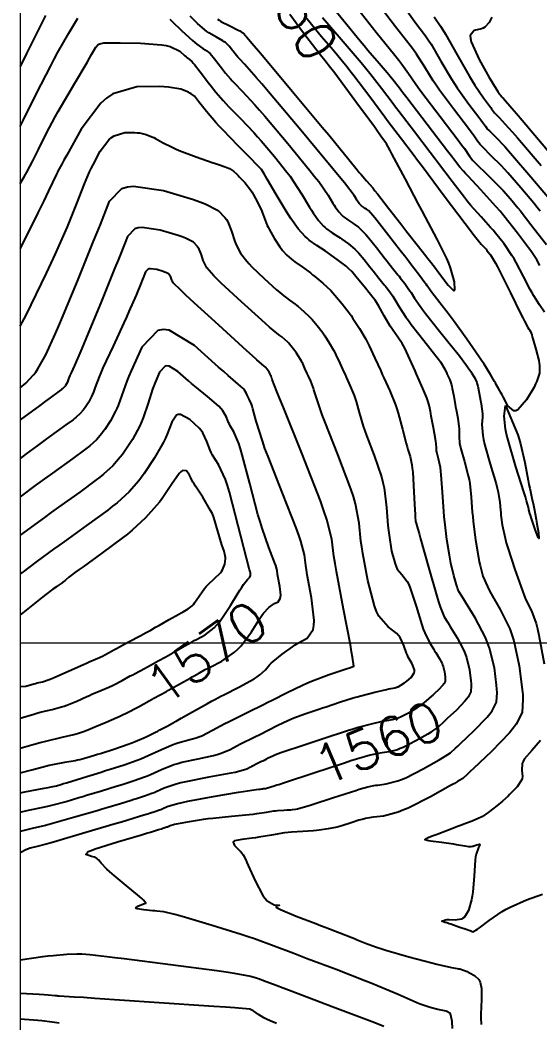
# Model space of a CAD drawing. Header units: metres. Extents: x 837117 to 838477, y 1189012 to 1191015.
# Drawn here: x 837476.5 to 837527.3, y 1190376.8 to 1190474.6 of the extents above; entities that cross this region are included whole.
import ezdxf

# ---------------------------------------------------------------- set-up
doc = ezdxf.new("R2010")
doc.units = ezdxf.units.M
doc.header["$LTSCALE"] = 0.3
doc.layers.add('COORD', color=7, linetype='Continuous', lineweight=20)
doc.layers.add('COTAS 10', color=1, linetype='Continuous')
doc.layers.add('COTAS INT', color=252, linetype='Continuous')
doc.styles.get("Standard").update_dxf_attribs({"font": 'simplex.shx'})

msp = doc.modelspace()

# ---------------------------------------------------------------- linework, layer by layer
at = {"layer": 'COORD'}
msp.add_line((837476.514, 1190413.872), (838476.514, 1190413.872), dxfattribs=at)
msp.add_lwpolyline([(837476.514, 1189013.872), (838476.514, 1189013.872), (838476.514, 1191013.872), (837476.514, 1191013.872)], close=True, dxfattribs=at)
at = {"layer": 'COTAS 10'}
for points, elevation in [([(837495.774, 1190474.721), (837495.938, 1190474.622), (837496.124, 1190474.516), (837496.978, 1190474.072), (837497.791, 1190473.664), (837497.95, 1190473.581), (837498.081, 1190473.51), (837498.315, 1190473.362), (837498.362, 1190473.3), (837498.375, 1190473.283), (837498.388, 1190473.267), (837498.431, 1190473.212), (837498.485, 1190473.15), (837498.504, 1190473.129), (837498.524, 1190473.107), (837498.611, 1190473.017), (837499.357, 1190472.141), (837499.792, 1190471.624), (837500.327, 1190470.987), (837503.084, 1190467.697), (837506.002, 1190464.2), (837506.637, 1190463.434), (837507.198, 1190462.755), (837508.602, 1190461.033), (837509.426, 1190460.014), (837509.621, 1190459.779), (837509.801, 1190459.564), (837510.334, 1190458.958), (837510.931, 1190458.26), (837511.152, 1190457.988), (837511.396, 1190457.681), (837512.481, 1190456.288), (837513.666, 1190454.752), (837513.973, 1190454.356), (837514.272, 1190453.972), (837515.278, 1190452.689), (837516.112, 1190451.63), (837516.302, 1190451.387), (837516.476, 1190451.166), (837516.955, 1190450.547), (837517.383, 1190449.984), (837517.523, 1190449.797), (837517.673, 1190449.596), (837518.292, 1190448.761), (837518.801, 1190448.253), (837518.881, 1190448.259), (837518.935, 1190448.329), (837518.912, 1190449.11), (837518.536, 1190450.473), (837518.369, 1190450.911), (837518.173, 1190451.373), (837517.237, 1190453.26), (837516.079, 1190455.406), (837515.744, 1190456.033), (837515.402, 1190456.673), (837514.115, 1190459.102), (837513.023, 1190461.168), (837512.805, 1190461.58), (837512.623, 1190461.922), (837512.267, 1190462.578), (837511.738, 1190463.327), (837511.446, 1190463.727), (837511.092, 1190464.211), (837509.29, 1190466.656), (837507.48, 1190469.097), (837507.121, 1190469.579), (837506.823, 1190469.976), (837506.264, 1190470.707), (837505.847, 1190471.224), (837505.64, 1190471.485), (837505.394, 1190471.798), (837504.173, 1190473.354), (837502.832, 1190475.186)], 1550), ([(837527.279, 1190455.975), (837526.965, 1190456.365), (837526.64, 1190456.764), (837525.377, 1190458.28), (837524.121, 1190459.722), (837523.8, 1190460.074), (837523.491, 1190460.406), (837522.471, 1190461.437), (837521.695, 1190462.195), (837521.54, 1190462.355), (837521.411, 1190462.494), (837521.159, 1190462.818), (837520.765, 1190463.393), (837520.546, 1190463.69), (837520.279, 1190464.047), (837518.918, 1190465.836), (837517.455, 1190467.805), (837517.124, 1190468.276), (837516.825, 1190468.714), (837516.011, 1190470.031), (837515.206, 1190471.308), (837514.913, 1190471.722), (837514.589, 1190472.162), (837513.164, 1190473.969), (837511.792, 1190475.775)], 1560), ([(837476.514, 1190444.761), (837477.114, 1190445.838), (837479.105, 1190449.942), (837479.562, 1190450.912), (837479.977, 1190451.811), (837481.133, 1190454.459), (837481.929, 1190456.429), (837482.118, 1190456.9), (837482.292, 1190457.339), (837482.807, 1190458.658), (837483.301, 1190459.821), (837483.462, 1190460.161), (837483.633, 1190460.51), (837484.339, 1190461.837), (837485.177, 1190462.957), (837485.432, 1190463.175), (837485.696, 1190463.352), (837486.73, 1190463.662), (837487.717, 1190463.665), (837487.951, 1190463.649), (837488.169, 1190463.627), (837488.815, 1190463.486), (837489.386, 1190463.252), (837489.556, 1190463.171), (837489.732, 1190463.083), (837490.41, 1190462.704), (837491.347, 1190462.231), (837491.685, 1190462.083), (837492.058, 1190461.927), (837493.689, 1190461.304), (837495.251, 1190460.744), (837495.581, 1190460.629), (837495.865, 1190460.531), (837496.521, 1190460.319), (837496.867, 1190460.195), (837496.957, 1190460.152), (837497.044, 1190460.106), (837497.338, 1190459.907), (837497.674, 1190459.599), (837497.788, 1190459.484), (837497.912, 1190459.356), (837498.436, 1190458.787), (837498.989, 1190458.085), (837499.131, 1190457.874), (837499.269, 1190457.656), (837499.727, 1190456.805), (837500.094, 1190456.001), (837500.174, 1190455.812), (837500.245, 1190455.638), (837500.423, 1190455.128), (837500.631, 1190454.606), (837500.721, 1190454.423), (837500.825, 1190454.224), (837501.316, 1190453.366), (837501.858, 1190452.523), (837501.994, 1190452.332), (837502.124, 1190452.16), (837502.541, 1190451.695), (837503.001, 1190451.31), (837503.158, 1190451.189), (837503.328, 1190451.061), (837504.046, 1190450.546), (837504.844, 1190449.963), (837505.064, 1190449.793), (837505.283, 1190449.619), (837506.071, 1190448.958), (837506.837, 1190448.234), (837507.043, 1190448.02), (837507.246, 1190447.8), (837507.957, 1190446.959), (837508.637, 1190446.054), (837508.821, 1190445.794), (837509.003, 1190445.53), (837509.644, 1190444.542), (837510.258, 1190443.483), (837510.423, 1190443.174), (837510.585, 1190442.858), (837511.154, 1190441.658), (837511.713, 1190440.408), (837511.869, 1190440.06), (837512.026, 1190439.711), (837512.597, 1190438.443), (837513.139, 1190437.098), (837513.276, 1190436.7), (837513.409, 1190436.29), (837513.844, 1190434.719), (837514.201, 1190433.309), (837514.285, 1190433.001), (837514.362, 1190432.73), (837514.587, 1190432.048), (837514.754, 1190431.248), (837514.796, 1190430.903), (837514.835, 1190430.503), (837514.96, 1190428.61), (837515.051, 1190426.798), (837515.069, 1190426.449), (837515.084, 1190426.167), (837515.112, 1190425.698), (837515.12, 1190425.667), (837515.122, 1190425.661), (837515.125, 1190425.655), (837515.136, 1190425.642), (837515.332, 1190424.966), (837515.451, 1190424.542), (837515.599, 1190424.015), (837516.365, 1190421.261), (837517.179, 1190418.43), (837517.356, 1190417.856), (837517.513, 1190417.373), (837517.903, 1190416.385), (837518.253, 1190415.83), (837518.383, 1190415.62), (837518.529, 1190415.385), (837519.176, 1190414.334), (837519.812, 1190413.118), (837519.95, 1190412.78), (837520.071, 1190412.442), (837520.372, 1190411.215), (837520.51, 1190410.139), (837520.528, 1190409.896), (837520.538, 1190409.677), (837520.504, 1190409.083), (837520.234, 1190408.542), (837520.096, 1190408.356), (837519.929, 1190408.155), (837519.098, 1190407.297), (837518.212, 1190406.463), (837518.012, 1190406.276), (837517.831, 1190406.108), (837517.341, 1190405.663), (837516.781, 1190405.256), (837516.557, 1190405.113), (837516.302, 1190404.957), (837515.131, 1190404.283), (837513.902, 1190403.657), (837513.61, 1190403.531), (837513.339, 1190403.426), (837512.539, 1190403.218), (837511.851, 1190403.121), (837511.652, 1190403.087), (837511.449, 1190403.049), (837510.684, 1190402.886), (837509.359, 1190402.506), (837508.802, 1190402.333), (837508.163, 1190402.129), (837505.171, 1190401.147), (837502.319, 1190400.198), (837501.769, 1190400.016), (837501.576, 1190399.953), (837501.322, 1190399.868), (837500.572, 1190399.627), (837500.495, 1190399.615), (837500.472, 1190399.612), (837500.448, 1190399.61), (837500.358, 1190399.605), (837500.26, 1190399.599), (837500.231, 1190399.596), (837500.202, 1190399.592), (837500.092, 1190399.574), (837499.938, 1190399.552), (837499.882, 1190399.545), (837499.82, 1190399.538), (837499.545, 1190399.511), (837498.708, 1190399.388), (837498.292, 1190399.32), (837497.796, 1190399.238), (837495.336, 1190398.819), (837492.839, 1190398.358), (837492.318, 1190398.249), (837491.872, 1190398.148), (837490.879, 1190397.852), (837490.381, 1190397.628), (837490.247, 1190397.572), (837490.115, 1190397.52), (837489.653, 1190397.356), (837489.152, 1190397.198), (837488.996, 1190397.149), (837488.831, 1190397.097), (837488.174, 1190396.894), (837486.94, 1190396.524), (837486.411, 1190396.367), (837485.802, 1190396.186), (837482.929, 1190395.339), (837480.111, 1190394.518), (837479.537, 1190394.355), (837479.052, 1190394.219), (837478.044, 1190393.959), (837477.628, 1190393.858), (837477.516, 1190393.822), (837477.405, 1190393.783), (837477.017, 1190393.615), (837476.668, 1190393.444), (837476.581, 1190393.403), (837476.514, 1190393.372)], 1560), ([(837476.514, 1190403.565), (837477.892, 1190403.969), (837478.479, 1190404.131), (837479.023, 1190404.277), (837480.623, 1190404.663), (837481.756, 1190404.92), (837482.005, 1190404.983), (837482.226, 1190405.044), (837482.792, 1190405.238), (837483.351, 1190405.481), (837483.568, 1190405.572), (837483.812, 1190405.674), (837484.918, 1190406.128), (837485.95, 1190406.576), (837486.181, 1190406.676), (837486.524, 1190406.837), (837486.863, 1190407.001), (837488.066, 1190407.628), (837489.113, 1190408.203), (837489.355, 1190408.336), (837489.576, 1190408.456), (837490.203, 1190408.795), (837490.805, 1190409.123), (837491.011, 1190409.237), (837491.234, 1190409.36), (837492.181, 1190409.891), (837493.108, 1190410.413), (837493.318, 1190410.532), (837493.508, 1190410.639), (837494.025, 1190410.934), (837494.594, 1190411.244), (837494.817, 1190411.362), (837495.068, 1190411.494), (837496.209, 1190412.083), (837497.457, 1190412.934), (837497.775, 1190413.23), (837498.082, 1190413.552), (837499.092, 1190414.934), (837499.92, 1190416.242), (837500.112, 1190416.516), (837500.287, 1190416.754), (837500.783, 1190417.296), (837501.16, 1190417.566), (837501.26, 1190417.631), (837501.357, 1190417.692), (837501.692, 1190417.877), (837501.912, 1190418.199), (837501.938, 1190418.345), (837501.948, 1190418.517), (837501.854, 1190419.345), (837501.696, 1190420.189), (837501.664, 1190420.371), (837501.639, 1190420.53), (837501.591, 1190420.916), (837501.461, 1190421.406), (837501.383, 1190421.63), (837501.286, 1190421.893), (837500.788, 1190423.164), (837500.13, 1190425.045), (837499.934, 1190425.694), (837499.731, 1190426.397), (837498.947, 1190429.396), (837498.204, 1190432.215), (837498.028, 1190432.805), (837497.864, 1190433.313), (837497.377, 1190434.457), (837497.023, 1190435.045), (837496.943, 1190435.201), (837496.871, 1190435.355), (837496.673, 1190435.889), (837496.3, 1190436.511), (837496.116, 1190436.719), (837495.897, 1190436.944), (837494.819, 1190437.889), (837493.579, 1190438.903), (837493.259, 1190439.172), (837492.949, 1190439.436), (837491.915, 1190440.344), (837491.051, 1190440.868), (837490.849, 1190440.889), (837490.663, 1190440.856), (837490.124, 1190440.292), (837489.692, 1190439.269), (837489.573, 1190438.947), (837489.454, 1190438.608), (837489.026, 1190437.245), (837488.529, 1190435.809), (837488.367, 1190435.424), (837488.194, 1190435.044), (837487.48, 1190433.717), (837486.71, 1190432.537), (837486.502, 1190432.25), (837486.297, 1190431.98), (837485.574, 1190431.147), (837484.646, 1190430.314), (837484.312, 1190430.043), (837483.944, 1190429.756), (837482.335, 1190428.575), (837480.259, 1190427.09), (837479.597, 1190426.612), (837478.898, 1190426.105), (837476.514, 1190424.363)], 1570), ([(837476.514, 1190382.911), (837478.738, 1190383.233), (837479.268, 1190383.301), (837479.75, 1190383.358), (837481.088, 1190383.474), (837482.055, 1190383.497), (837482.303, 1190383.496), (837482.541, 1190383.491), (837483.329, 1190383.445), (837484.982, 1190383.254), (837485.765, 1190383.158), (837486.69, 1190383.044), (837491.207, 1190382.475), (837495.71, 1190381.88), (837496.626, 1190381.749), (837497.399, 1190381.633), (837498.995, 1190381.336), (837499.595, 1190381.148), (837499.739, 1190381.101), (837499.874, 1190381.055), (837500.282, 1190380.907), (837501.52, 1190380.436), (837502.178, 1190380.187), (837502.972, 1190379.887), (837506.98, 1190378.375), (837511.141, 1190376.79), (837512.032, 1190376.444)], 1560)]:
    msp.add_lwpolyline(points, dxfattribs=dict(at, elevation=elevation))
at = {"layer": 'COTAS INT'}
for points, elevation in [([(837527.252, 1190450.687), (837526.933, 1190451.229), (837526.545, 1190451.841), (837526.36, 1190452.104), (837526.142, 1190452.407), (837525.076, 1190453.838), (837523.743, 1190455.52), (837523.356, 1190455.981), (837522.962, 1190456.441), (837521.477, 1190458.085), (837520.231, 1190459.413), (837519.989, 1190459.673), (837519.79, 1190459.887), (837519.442, 1190460.271), (837518.916, 1190460.959), (837518.606, 1190461.364), (837518.224, 1190461.863), (837516.251, 1190464.44), (837514.26, 1190467.042), (837513.867, 1190467.556), (837513.542, 1190467.98), (837512.943, 1190468.768), (837512.64, 1190469.142), (837512.502, 1190469.306), (837512.341, 1190469.496), (837511.564, 1190470.399), (837510.469, 1190471.686), (837510.107, 1190472.117), (837509.72, 1190472.581), (837508.111, 1190474.529), (837506.673, 1190476.303)], 1556), ([(837479.009, 1190475.08), (837477.148, 1190471.39), (837476.514, 1190470.121)], 1552), ([(837504.403, 1190474.935), (837505.364, 1190473.737), (837505.648, 1190473.391), (837505.94, 1190473.04), (837507.062, 1190471.723), (837508.274, 1190470.264), (837508.324, 1190470.203), (837508.704, 1190469.724), (837509.099, 1190469.22), (837510.635, 1190467.188), (837512.101, 1190465.214), (837512.45, 1190464.747), (837512.774, 1190464.314), (837513.742, 1190463.035), (837514.872, 1190461.544), (837515.299, 1190460.977), (837515.775, 1190460.342), (837517.907, 1190457.494), (837519.955, 1190454.773), (837520.378, 1190454.22), (837520.74, 1190453.752), (837521.524, 1190452.786), (837521.891, 1190452.38), (837521.988, 1190452.267), (837522.083, 1190452.153), (837522.412, 1190451.738), (837522.905, 1190450.914), (837523.104, 1190450.543), (837523.329, 1190450.109), (837524.368, 1190448.025), (837525.367, 1190445.991), (837525.567, 1190445.589), (837525.734, 1190445.257), (837526.063, 1190444.639), (837526.17, 1190444.482), (837526.224, 1190444.398), (837526.315, 1190444.255), (837526.451, 1190443.906), (837526.507, 1190443.735), (837526.571, 1190443.531), (837526.866, 1190442.529), (837527.128, 1190441.431), (837527.171, 1190441.167), (837527.201, 1190440.921), (837527.199, 1190440.179), (837526.952, 1190439.395), (837526.827, 1190439.124), (837526.677, 1190438.828), (837525.929, 1190437.563), (837525.098, 1190436.614), (837524.895, 1190436.517), (837524.704, 1190436.493), (837524.114, 1190437.006), (837523.664, 1190437.86), (837523.562, 1190438.05), (837523.47, 1190438.221), (837523.219, 1190438.673), (837522.982, 1190439.081), (837522.899, 1190439.225), (837522.809, 1190439.381), (837522.421, 1190440.057), (837521.8, 1190441.048), (837521.563, 1190441.404), (837521.298, 1190441.795), (837520.108, 1190443.501), (837518.871, 1190445.221), (837518.576, 1190445.621), (837518.303, 1190445.988), (837517.489, 1190447.038), (837516.919, 1190447.752), (837516.8, 1190447.907), (837516.698, 1190448.043), (837516.467, 1190448.381), (837516.243, 1190448.719), (837516.146, 1190448.855), (837516.033, 1190449.011), (837515.496, 1190449.727), (837514.949, 1190450.442), (837514.83, 1190450.597), (837514.724, 1190450.733), (837514.458, 1190451.07), (837514.051, 1190451.588), (837513.856, 1190451.838), (837513.626, 1190452.136), (837512.499, 1190453.598), (837511.366, 1190455.048), (837511.133, 1190455.337), (837510.934, 1190455.579), (837510.506, 1190456.046), (837510.31, 1190456.189), (837510.257, 1190456.226), (837510.204, 1190456.261), (837510.021, 1190456.378), (837509.849, 1190456.501), (837509.804, 1190456.54), (837509.759, 1190456.582), (837509.607, 1190456.751), (837509.442, 1190456.982), (837509.39, 1190457.062), (837509.335, 1190457.149), (837509.111, 1190457.522), (837508.169, 1190458.752), (837507.66, 1190459.379), (837507.044, 1190460.131), (837503.925, 1190463.882), (837500.756, 1190467.65), (837500.108, 1190468.412), (837499.56, 1190469.053), (837498.412, 1190470.352), (837497.968, 1190470.811), (837497.865, 1190470.921), (837497.77, 1190471.025), (837497.499, 1190471.342), (837497.276, 1190471.624), (837497.213, 1190471.706), (837497.148, 1190471.789), (837496.907, 1190472.106), (837496.568, 1190472.439), (837496.441, 1190472.533), (837496.3, 1190472.628), (837495.672, 1190472.977), (837494.952, 1190473.395), (837494.752, 1190473.534), (837494.553, 1190473.683), (837493.833, 1190474.3), (837493.113, 1190475.029)], 1552), ([(837509.47, 1190475.75), (837511.28, 1190473.467), (837513.103, 1190471.215), (837513.474, 1190470.743), (837513.787, 1190470.337), (837514.434, 1190469.418), (837515.069, 1190468.477), (837515.374, 1190468.057), (837515.736, 1190467.568), (837517.511, 1190465.227), (837519.255, 1190462.935), (837519.597, 1190462.478), (837519.877, 1190462.097), (837520.383, 1190461.36), (837520.705, 1190460.945), (837520.871, 1190460.767), (837521.07, 1190460.562), (837522.063, 1190459.59), (837523.155, 1190458.525), (837523.416, 1190458.259), (837523.658, 1190458.007), (837524.384, 1190457.204), (837525.11, 1190456.317), (837525.352, 1190456.012), (837525.613, 1190455.681), (837526.703, 1190454.272), (837527.876, 1190452.739)], 1558), ([(837514.114, 1190475.801), (837515.049, 1190474.471), (837516.075, 1190473.11), (837516.352, 1190472.701), (837516.625, 1190472.28), (837517.588, 1190470.644), (837518.581, 1190468.952), (837518.874, 1190468.494), (837519.174, 1190468.041), (837520.325, 1190466.444), (837521.303, 1190465.159), (837521.495, 1190464.902), (837521.652, 1190464.689), (837521.936, 1190464.276), (837522.117, 1190464.043), (837522.21, 1190463.943), (837522.321, 1190463.828), (837522.879, 1190463.283), (837523.827, 1190462.288), (837524.185, 1190461.889), (837524.584, 1190461.437), (837526.37, 1190459.356), (837528.17, 1190457.211)], 1562), ([(837516.933, 1190474.973), (837517.56, 1190474.057), (837517.79, 1190473.681), (837518.044, 1190473.251), (837519.165, 1190471.258), (837520.337, 1190469.19), (837520.623, 1190468.713), (837520.894, 1190468.278), (837521.732, 1190467.053), (837522.327, 1190466.271), (837522.444, 1190466.115), (837522.54, 1190465.985), (837522.712, 1190465.733), (837522.823, 1190465.592), (837522.879, 1190465.531), (837522.947, 1190465.461), (837523.286, 1190465.129), (837524.163, 1190464.17), (837524.569, 1190463.704), (837525.047, 1190463.152), (837527.364, 1190460.432)], 1564), ([(837522.561, 1190474.912), (837522.305, 1190474.391), (837521.86, 1190473.952), (837521.708, 1190473.861), (837521.543, 1190473.783), (837520.846, 1190473.61), (837520.447, 1190473.125), (837520.47, 1190472.851), (837520.551, 1190472.515), (837521.329, 1190470.797), (837522.31, 1190469.03), (837522.52, 1190468.663), (837522.703, 1190468.35), (837523.139, 1190467.662), (837523.352, 1190467.383), (837523.393, 1190467.327), (837523.427, 1190467.281), (837523.489, 1190467.191), (837523.528, 1190467.14), (837523.548, 1190467.119), (837523.573, 1190467.094), (837523.694, 1190466.975), (837524.498, 1190466.052), (837524.954, 1190465.519), (837525.51, 1190464.866), (837528.357, 1190461.508)], 1566), ([(837476.514, 1190464.264), (837476.804, 1190464.847), (837478.125, 1190467.489), (837479.501, 1190470.172), (837479.849, 1190470.828), (837480.183, 1190471.447), (837481.272, 1190473.369), (837482.142, 1190474.818)], 1554), ([(837491.119, 1190474.716), (837491.32, 1190474.52), (837492.298, 1190473.583), (837493.332, 1190472.644), (837493.567, 1190472.446), (837493.78, 1190472.275), (837494.366, 1190471.882), (837494.809, 1190471.591), (837494.932, 1190471.485), (837495.055, 1190471.367), (837495.499, 1190470.85), (837495.934, 1190470.279), (837496.05, 1190470.128), (837496.165, 1190469.98), (837496.566, 1190469.472), (837497.056, 1190468.901), (837497.227, 1190468.714), (837497.413, 1190468.514), (837498.212, 1190467.686), (837499.438, 1190466.354), (837499.893, 1190465.836), (837500.398, 1190465.253), (837502.638, 1190462.609), (837504.803, 1190459.969), (837505.261, 1190459.389), (837505.657, 1190458.874), (837506.573, 1190457.557), (837507.048, 1190456.765), (837507.165, 1190456.58), (837507.276, 1190456.41), (837507.626, 1190455.921), (837507.949, 1190455.562), (837508.044, 1190455.474), (837508.14, 1190455.39), (837508.506, 1190455.129), (837508.895, 1190454.881), (837509.006, 1190454.806), (837509.118, 1190454.728), (837509.536, 1190454.424), (837510.066, 1190453.923), (837510.25, 1190453.72), (837510.449, 1190453.491), (837511.299, 1190452.431), (837512.14, 1190451.345), (837512.333, 1190451.098), (837512.509, 1190450.874), (837512.999, 1190450.26), (837513.39, 1190449.774), (837513.503, 1190449.631), (837513.618, 1190449.485), (837514.05, 1190448.924), (837514.465, 1190448.352), (837514.57, 1190448.199), (837514.67, 1190448.047), (837514.993, 1190447.515), (837515.548, 1190446.705), (837515.793, 1190446.378), (837516.079, 1190446.007), (837517.445, 1190444.294), (837518.831, 1190442.573), (837519.13, 1190442.196), (837519.392, 1190441.863), (837520.031, 1190441.018), (837520.401, 1190440.482), (837520.492, 1190440.343), (837520.579, 1190440.208), (837520.855, 1190439.754), (837521.077, 1190439.259), (837521.13, 1190439.098), (837521.18, 1190438.926), (837521.329, 1190438.219), (837521.446, 1190437.515), (837521.475, 1190437.346), (837521.503, 1190437.188), (837521.589, 1190436.708), (837521.635, 1190436.223), (837521.637, 1190436.062), (837521.635, 1190435.889), (837521.587, 1190435.165), (837521.662, 1190434.087), (837521.738, 1190433.69), (837521.837, 1190433.25), (837522.391, 1190431.305), (837522.968, 1190429.379), (837523.081, 1190428.951), (837523.174, 1190428.569), (837523.341, 1190427.568), (837523.398, 1190426.803), (837523.422, 1190426.569), (837523.448, 1190426.326), (837523.572, 1190425.367), (837523.847, 1190424.077), (837523.97, 1190423.625), (837524.112, 1190423.131), (837524.793, 1190421.003), (837525.535, 1190418.929), (837525.717, 1190418.469), (837525.887, 1190418.058), (837526.415, 1190416.988), (837526.885, 1190415.738), (837527.019, 1190415.214), (837527.156, 1190414.613), (837527.663, 1190411.8)], 1554), ([(837527.696, 1190446.124), (837527.2, 1190446.855), (837526.645, 1190447.738), (837526.48, 1190448.028), (837526.309, 1190448.339), (837525.651, 1190449.627), (837524.937, 1190450.975), (837524.732, 1190451.323), (837524.524, 1190451.66), (837523.744, 1190452.788), (837522.913, 1190453.836), (837522.672, 1190454.124), (837522.426, 1190454.41), (837521.501, 1190455.435), (837520.485, 1190456.583), (837520.184, 1190456.946), (837519.873, 1190457.33), (837518.674, 1190458.882), (837517.346, 1190460.651), (837516.952, 1190461.17), (837516.548, 1190461.703), (837514.996, 1190463.738), (837513.517, 1190465.678), (837513.158, 1190466.151), (837512.822, 1190466.597), (837511.789, 1190467.978), (837510.646, 1190469.438), (837510.24, 1190469.935), (837509.794, 1190470.471), (837509.401, 1190470.933), (837507.86, 1190472.739), (837506.033, 1190474.856)], 1554), ([(837476.514, 1190458.701), (837476.607, 1190458.855), (837476.905, 1190459.358), (837477.163, 1190459.801), (837477.765, 1190460.898), (837478.179, 1190461.739), (837478.318, 1190462.02), (837479.102, 1190463.588), (837479.951, 1190465.194), (837480.238, 1190465.71), (837480.547, 1190466.257), (837481.849, 1190468.491), (837483.047, 1190470.51), (837483.291, 1190470.922), (837483.496, 1190471.269), (837483.917, 1190471.992), (837484.138, 1190472.242), (837484.217, 1190472.291), (837484.303, 1190472.332), (837484.678, 1190472.407), (837485.488, 1190472.414), (837485.849, 1190472.411), (837486.269, 1190472.407), (837488.28, 1190472.375), (837490.323, 1190472.23), (837490.764, 1190472.154), (837491.151, 1190472.063), (837492.096, 1190471.604), (837492.604, 1190471.138), (837492.715, 1190471.042), (837492.813, 1190470.961), (837493.06, 1190470.786), (837493.318, 1190470.554), (837493.423, 1190470.436), (837493.542, 1190470.295), (837494.092, 1190469.593), (837494.719, 1190468.769), (837494.888, 1190468.55), (837495.054, 1190468.337), (837495.633, 1190467.602), (837496.341, 1190466.777), (837496.588, 1190466.506), (837496.857, 1190466.217), (837498.013, 1190465.021), (837499.315, 1190463.656), (837499.677, 1190463.26), (837500.039, 1190462.857), (837501.351, 1190461.337), (837502.563, 1190459.807), (837502.862, 1190459.398), (837503.145, 1190458.995), (837504.036, 1190457.593), (837504.761, 1190456.381), (837504.941, 1190456.099), (837505.11, 1190455.839), (837505.645, 1190455.091), (837506.139, 1190454.542), (837506.283, 1190454.407), (837506.431, 1190454.279), (837506.99, 1190453.879), (837507.585, 1190453.501), (837507.755, 1190453.386), (837507.927, 1190453.267), (837508.566, 1190452.802), (837509.198, 1190452.267), (837509.366, 1190452.103), (837509.531, 1190451.934), (837510.1, 1190451.265), (837510.654, 1190450.554), (837510.809, 1190450.357), (837510.966, 1190450.16), (837511.54, 1190449.45), (837512.057, 1190448.815), (837512.177, 1190448.665), (837512.288, 1190448.527), (837512.604, 1190448.121), (837512.898, 1190447.694), (837512.994, 1190447.542), (837513.097, 1190447.375), (837513.52, 1190446.649), (837514.171, 1190445.646), (837514.418, 1190445.304), (837514.693, 1190444.934), (837515.925, 1190443.368), (837517.104, 1190441.877), (837517.345, 1190441.555), (837517.55, 1190441.272), (837517.981, 1190440.579), (837518.168, 1190440.151), (837518.219, 1190440.035), (837518.269, 1190439.919), (837518.446, 1190439.513), (837518.613, 1190439.03), (837518.656, 1190438.866), (837518.698, 1190438.69), (837518.84, 1190437.949), (837518.981, 1190437.115), (837519.022, 1190436.88), (837519.064, 1190436.644), (837519.222, 1190435.78), (837519.345, 1190434.977), (837519.364, 1190434.78), (837519.376, 1190434.595), (837519.369, 1190434.015), (837519.417, 1190433.331), (837519.464, 1190433.079), (837519.527, 1190432.8), (837519.879, 1190431.566), (837520.253, 1190430.171), (837520.331, 1190429.791), (837520.397, 1190429.413), (837520.539, 1190428.067), (837520.647, 1190426.619), (837520.691, 1190426.176), (837520.741, 1190425.715), (837520.975, 1190423.901), (837521.252, 1190422.181), (837521.329, 1190421.78), (837521.407, 1190421.412), (837521.691, 1190420.354), (837522.124, 1190419.342), (837522.296, 1190419.004), (837522.491, 1190418.64), (837523.382, 1190417.113), (837524.298, 1190415.239), (837524.508, 1190414.655), (837524.699, 1190414.044), (837525.233, 1190411.605), (837525.526, 1190409.314), (837525.566, 1190408.796), (837525.587, 1190408.329), (837525.515, 1190407.064), (837524.94, 1190405.911), (837524.644, 1190405.516), (837524.29, 1190405.086), (837522.518, 1190403.26), (837520.777, 1190401.61), (837520.441, 1190401.292), (837520.169, 1190401.034), (837519.715, 1190400.607), (837519.21, 1190400.316), (837518.905, 1190400.144), (837518.528, 1190399.933), (837516.573, 1190398.844), (837514.396, 1190397.736), (837513.879, 1190397.513), (837513.4, 1190397.327), (837511.982, 1190396.957), (837510.999, 1190396.842), (837510.794, 1190396.816), (837510.618, 1190396.793), (837510.227, 1190396.729), (837509.889, 1190396.632), (837509.747, 1190396.588), (837509.584, 1190396.536), (837508.82, 1190396.285), (837507.931, 1190396.012), (837507.689, 1190395.946), (837507.448, 1190395.884), (837506.593, 1190395.696), (837505.701, 1190395.561), (837505.438, 1190395.532), (837505.167, 1190395.508), (837504.127, 1190395.452), (837502.994, 1190395.38), (837502.664, 1190395.344), (837502.328, 1190395.302), (837501.056, 1190395.095), (837499.809, 1190394.878), (837499.488, 1190394.829), (837499.178, 1190394.785), (837498.147, 1190394.667), (837497.453, 1190394.523), (837497.356, 1190394.463), (837497.3, 1190394.394), (837497.441, 1190394.071), (837497.776, 1190393.756), (837497.843, 1190393.691), (837497.898, 1190393.636), (837498.001, 1190393.521), (837498.033, 1190393.473), (837498.043, 1190393.461), (837498.054, 1190393.45), (837498.095, 1190393.412), (837498.152, 1190393.353), (837498.173, 1190393.327), (837498.196, 1190393.298), (837498.295, 1190393.162), (837498.541, 1190392.678), (837498.656, 1190392.43), (837498.791, 1190392.133), (837499.448, 1190390.647), (837500.217, 1190389.184), (837500.423, 1190388.901), (837500.625, 1190388.671), (837501.329, 1190388.284), (837501.774, 1190388.25), (837501.813, 1190388.243), (837501.816, 1190388.237), (837501.522, 1190388.225), (837501.498, 1190388.064), (837501.67, 1190387.964), (837501.919, 1190387.84), (837503.467, 1190387.192), (837505.368, 1190386.451), (837505.841, 1190386.268), (837506.29, 1190386.095), (837507.719, 1190385.551), (837508.88, 1190385.103), (837509.16, 1190384.991), (837509.422, 1190384.884), (837510.221, 1190384.542), (837511.286, 1190384.151), (837511.716, 1190384.014), (837512.205, 1190383.864), (837514.461, 1190383.219), (837516.704, 1190382.616), (837517.185, 1190382.493), (837517.605, 1190382.389), (837518.617, 1190382.174), (837519.172, 1190382.081), (837519.304, 1190382.054), (837519.428, 1190382.027), (837519.795, 1190381.926), (837520.145, 1190381.781), (837520.256, 1190381.726), (837520.374, 1190381.666), (837520.854, 1190381.395), (837521.278, 1190381.012), (837521.361, 1190380.88), (837521.429, 1190380.737), (837521.552, 1190380.131), (837521.561, 1190379.442), (837521.558, 1190379.248), (837521.553, 1190379.052), (837521.516, 1190378.332), (837521.482, 1190377.626), (837521.479, 1190377.438), (837521.479, 1190377.255), (837521.502, 1190376.621)], 1556), ([(837518.717, 1190376.207), (837518.688, 1190376.917), (837518.57, 1190377.511), (837518.512, 1190377.63), (837518.444, 1190377.728), (837518.111, 1190377.918), (837517.626, 1190378.009), (837517.463, 1190378.046), (837517.288, 1190378.088), (837516.55, 1190378.282), (837515.568, 1190378.609), (837515.239, 1190378.736), (837514.885, 1190378.879), (837513.399, 1190379.523), (837511.468, 1190380.351), (837510.834, 1190380.61), (837510.156, 1190380.88), (837507.35, 1190381.963), (837504.547, 1190383.024), (837503.872, 1190383.281), (837503.241, 1190383.523), (837501.325, 1190384.265), (837499.406, 1190384.963), (837498.772, 1190385.178), (837498.094, 1190385.402), (837495.275, 1190386.286), (837492.657, 1190387.061), (837492.105, 1190387.215), (837491.629, 1190387.344), (837490.534, 1190387.591), (837489.867, 1190387.669), (837489.661, 1190387.692), (837489.444, 1190387.715), (837488.583, 1190387.799), (837487.932, 1190387.907), (837487.847, 1190387.945), (837487.805, 1190387.985), (837488, 1190388.159), (837488.402, 1190388.323), (837488.491, 1190388.356), (837488.57, 1190388.385), (837488.774, 1190388.449), (837488.568, 1190388.732), (837488.389, 1190388.899), (837488.157, 1190389.104), (837486.878, 1190390.166), (837485.516, 1190391.3), (837485.232, 1190391.551), (837484.987, 1190391.774), (837484.438, 1190392.353), (837484.16, 1190392.686), (837484.086, 1190392.755), (837484.014, 1190392.813), (837483.765, 1190392.94), (837483.492, 1190393.017), (837483.404, 1190393.044), (837483.312, 1190393.073), (837482.937, 1190393.2), (837483.164, 1190393.479), (837483.451, 1190393.603), (837483.835, 1190393.749), (837486.032, 1190394.447), (837488.367, 1190395.135), (837488.838, 1190395.275), (837489.233, 1190395.391), (837490.027, 1190395.628), (837490.303, 1190395.713), (837490.372, 1190395.735), (837490.438, 1190395.756), (837490.648, 1190395.822), (837490.843, 1190395.891), (837490.898, 1190395.913), (837490.954, 1190395.936), (837491.164, 1190396.031), (837491.581, 1190396.155), (837491.769, 1190396.198), (837491.987, 1190396.243), (837493.037, 1190396.437), (837494.43, 1190396.645), (837494.865, 1190396.7), (837495.322, 1190396.754), (837497.149, 1190396.937), (837498.87, 1190397.105), (837499.261, 1190397.149), (837499.613, 1190397.191), (837500.574, 1190397.335), (837501.265, 1190397.447), (837501.448, 1190397.47), (837501.627, 1190397.489), (837502.242, 1190397.529), (837502.585, 1190397.548), (837502.807, 1190397.559), (837502.955, 1190397.572), (837503.098, 1190397.588), (837503.427, 1190397.638), (837503.583, 1190397.661), (837504.385, 1190397.876), (837504.729, 1190397.981), (837505.125, 1190398.105), (837506.996, 1190398.716), (837508.873, 1190399.332), (837509.274, 1190399.46), (837509.624, 1190399.569), (837510.456, 1190399.807), (837511.034, 1190399.921), (837511.223, 1190399.952), (837511.425, 1190399.982), (837512.26, 1190400.087), (837513.37, 1190400.377), (837513.745, 1190400.522), (837514.149, 1190400.697), (837515.852, 1190401.564), (837517.415, 1190402.445), (837517.731, 1190402.629), (837517.995, 1190402.786), (837518.528, 1190403.135), (837519, 1190403.571), (837519.226, 1190403.784), (837519.494, 1190404.036), (837520.134, 1190404.641), (837520.19, 1190404.694), (837520.808, 1190405.279), (837522.11, 1190406.621), (837522.37, 1190406.936), (837522.587, 1190407.227), (837523.009, 1190408.073), (837523.063, 1190409.003), (837523.047, 1190409.346), (837523.018, 1190409.727), (837522.802, 1190411.41), (837522.332, 1190413.33), (837522.142, 1190413.86), (837521.926, 1190414.388), (837520.931, 1190416.291), (837519.98, 1190417.84), (837519.792, 1190418.146), (837519.636, 1190418.399), (837519.344, 1190418.869), (837519.221, 1190419.184), (837519.171, 1190419.339), (837519.114, 1190419.523), (837518.853, 1190420.431), (837518.561, 1190421.64), (837518.486, 1190422.013), (837518.412, 1190422.403), (837518.163, 1190423.951), (837517.955, 1190425.666), (837517.906, 1190426.162), (837517.862, 1190426.666), (837517.736, 1190428.565), (837517.619, 1190430.256), (837517.581, 1190430.631), (837517.539, 1190430.964), (837517.367, 1190431.828), (837517.218, 1190432.35), (837517.191, 1190432.469), (837517.171, 1190432.575), (837517.15, 1190432.865), (837517.118, 1190433.301), (837517.09, 1190433.499), (837517.054, 1190433.731), (837516.855, 1190434.851), (837516.643, 1190435.987), (837516.599, 1190436.229), (837516.56, 1190436.439), (837516.472, 1190436.937), (837516.342, 1190437.383), (837516.277, 1190437.561), (837516.199, 1190437.762), (837515.813, 1190438.686), (837515.335, 1190439.783), (837515.2, 1190440.093), (837515.063, 1190440.406), (837514.559, 1190441.561), (837514.066, 1190442.604), (837513.936, 1190442.847), (837513.81, 1190443.069), (837513.381, 1190443.704), (837512.927, 1190444.329), (837512.786, 1190444.545), (837512.638, 1190444.78), (837512.046, 1190445.783), (837511.523, 1190446.703), (837511.418, 1190446.885), (837511.331, 1190447.036), (837511.158, 1190447.319), (837510.957, 1190447.569), (837510.851, 1190447.699), (837510.723, 1190447.856), (837510.082, 1190448.641), (837509.424, 1190449.447), (837509.286, 1190449.616), (837509.167, 1190449.763), (837508.9, 1190450.098), (837508.613, 1190450.376), (837508.483, 1190450.487), (837508.331, 1190450.611), (837507.595, 1190451.18), (837506.735, 1190451.806), (837506.504, 1190451.966), (837506.275, 1190452.12), (837505.475, 1190452.63), (837504.722, 1190453.168), (837504.523, 1190453.34), (837504.329, 1190453.522), (837503.664, 1190454.262), (837502.945, 1190455.267), (837502.716, 1190455.617), (837502.475, 1190455.998), (837501.498, 1190457.629), (837500.633, 1190459.117), (837500.463, 1190459.407), (837500.322, 1190459.645), (837500.064, 1190460.064), (837499.681, 1190460.461), (837499.462, 1190460.684), (837499.193, 1190460.958), (837497.813, 1190462.356), (837496.301, 1190463.92), (837495.949, 1190464.298), (837495.626, 1190464.652), (837494.7, 1190465.732), (837494.073, 1190466.519), (837493.939, 1190466.689), (837493.822, 1190466.838), (837493.539, 1190467.203), (837493.229, 1190467.446), (837493.094, 1190467.519), (837492.938, 1190467.594), (837492.2, 1190467.884), (837491.008, 1190468.108), (837490.567, 1190468.142), (837490.077, 1190468.162), (837487.907, 1190468.133), (837485.564, 1190467.431), (837484.966, 1190467.028), (837484.389, 1190466.535), (837482.49, 1190463.998), (837481.072, 1190461.468), (837480.799, 1190460.978), (837480.577, 1190460.579), (837480.208, 1190459.901), (837480.17, 1190459.803), (837480.157, 1190459.77), (837480.143, 1190459.735), (837480.084, 1190459.59), (837479.297, 1190457.974), (837478.823, 1190457.012), (837478.24, 1190455.827), (837476.514, 1190452.332)], 1558), ([(837476.514, 1190438.741), (837477.07, 1190439.188), (837477.83, 1190440.004), (837478.041, 1190440.293), (837478.253, 1190440.61), (837479.019, 1190441.985), (837479.971, 1190444.056), (837480.3, 1190444.813), (837480.657, 1190445.649), (837482.181, 1190449.328), (837483.688, 1190453.051), (837484.034, 1190453.914), (837484.349, 1190454.704), (837485.23, 1190456.953), (837486.453, 1190458.195), (837486.984, 1190458.351), (837487.598, 1190458.425), (837490.511, 1190458.012), (837493.434, 1190457.136), (837494.054, 1190456.917), (837494.593, 1190456.71), (837495.858, 1190456.049), (837496.5, 1190455.381), (837496.646, 1190455.17), (837496.779, 1190454.946), (837497.145, 1190454.043), (837497.449, 1190453.119), (837497.543, 1190452.883), (837497.642, 1190452.656), (837498.032, 1190451.907), (837498.639, 1190451.103), (837498.873, 1190450.842), (837499.137, 1190450.563), (837500.331, 1190449.416), (837501.552, 1190448.328), (837501.833, 1190448.087), (837502.089, 1190447.873), (837502.807, 1190447.316), (837503.36, 1190446.912), (837503.513, 1190446.794), (837503.665, 1190446.673), (837504.211, 1190446.214), (837504.743, 1190445.712), (837504.886, 1190445.563), (837505.027, 1190445.411), (837505.52, 1190444.828), (837505.992, 1190444.199), (837506.119, 1190444.019), (837506.245, 1190443.836), (837506.69, 1190443.151), (837507.116, 1190442.417), (837507.23, 1190442.202), (837507.343, 1190441.983), (837507.738, 1190441.15), (837508.125, 1190440.283), (837508.234, 1190440.041), (837508.342, 1190439.799), (837508.739, 1190438.92), (837509.115, 1190437.987), (837509.21, 1190437.711), (837509.302, 1190437.427), (837509.604, 1190436.336), (837509.997, 1190435.001), (837510.146, 1190434.562), (837510.313, 1190434.093), (837511.064, 1190432.152), (837511.778, 1190430.074), (837511.922, 1190429.519), (837512.043, 1190428.972), (837512.286, 1190427.071), (837512.417, 1190425.298), (837512.467, 1190424.832), (837512.523, 1190424.376), (837512.775, 1190422.82), (837513.107, 1190421.564), (837513.214, 1190421.298), (837513.326, 1190421.066), (837513.785, 1190420.524), (837514.301, 1190419.86), (837514.45, 1190419.553), (837514.601, 1190419.191), (837515.169, 1190417.438), (837515.722, 1190415.615), (837515.865, 1190415.21), (837516.003, 1190414.848), (837516.461, 1190413.9), (837516.869, 1190413.261), (837516.975, 1190413.094), (837517.077, 1190412.931), (837517.421, 1190412.377), (837517.698, 1190411.848), (837517.758, 1190411.701), (837517.811, 1190411.554), (837517.941, 1190411.02), (837518.001, 1190410.552), (837518.009, 1190410.446), (837518.014, 1190410.351), (837517.999, 1190410.093), (837517.895, 1190409.883), (837517.882, 1190409.857), (837517.821, 1190409.776), (837517.749, 1190409.689), (837517.387, 1190409.316), (837516.93, 1190408.889), (837516.798, 1190408.768), (837516.663, 1190408.645), (837516.154, 1190408.191), (837515.567, 1190407.727), (837515.383, 1190407.598), (837515.189, 1190407.469), (837514.41, 1190407.003), (837513.654, 1190406.618), (837513.475, 1190406.541), (837513.309, 1190406.476), (837512.817, 1190406.348), (837512.277, 1190406.261), (837512.081, 1190406.223), (837511.864, 1190406.178), (837510.913, 1190405.964), (837509.517, 1190405.584), (837509.02, 1190405.435), (837508.475, 1190405.266), (837506.106, 1190404.498), (837503.841, 1190403.742), (837503.361, 1190403.581), (837502.945, 1190403.442), (837501.973, 1190403.116), (837501.446, 1190402.922), (837501.31, 1190402.867), (837501.179, 1190402.811), (837500.74, 1190402.601), (837500.515, 1190402.485), (837500.322, 1190402.385), (837500.202, 1190402.324), (837500.082, 1190402.264), (837499.634, 1190402.045), (837499.204, 1190401.833), (837499.094, 1190401.777), (837498.989, 1190401.722), (837498.642, 1190401.534), (837497.878, 1190401.302), (837497.51, 1190401.219), (837497.073, 1190401.129), (837494.928, 1190400.735), (837492.688, 1190400.3), (837492.191, 1190400.184), (837491.748, 1190400.07), (837490.594, 1190399.673), (837489.808, 1190399.319), (837489.597, 1190399.232), (837489.388, 1190399.149), (837488.658, 1190398.89), (837487.866, 1190398.64), (837487.619, 1190398.562), (837487.36, 1190398.481), (837486.322, 1190398.161), (837484.975, 1190397.753), (837484.521, 1190397.617), (837484.032, 1190397.471), (837481.972, 1190396.862), (837479.922, 1190396.281), (837479.44, 1190396.153), (837478.994, 1190396.039), (837477.69, 1190395.747), (837476.648, 1190395.494), (837476.514, 1190395.451)], 1562), ([(837476.514, 1190397.335), (837477.335, 1190397.535), (837478.936, 1190397.86), (837479.343, 1190397.952), (837479.734, 1190398.044), (837481.015, 1190398.385), (837482.261, 1190398.756), (837482.63, 1190398.867), (837483.01, 1190398.982), (837484.469, 1190399.427), (837485.888, 1190399.866), (837486.243, 1190399.976), (837486.581, 1190400.082), (837487.663, 1190400.425), (837488.661, 1190400.778), (837488.946, 1190400.891), (837489.235, 1190401.01), (837490.31, 1190401.495), (837491.527, 1190401.975), (837491.905, 1190402.092), (837492.302, 1190402.202), (837493.884, 1190402.541), (837495.391, 1190402.855), (837495.74, 1190402.949), (837496.059, 1190403.047), (837496.966, 1190403.428), (837497.741, 1190403.847), (837497.976, 1190403.97), (837498.221, 1190404.095), (837499.182, 1190404.569), (837500.182, 1190405.059), (837500.452, 1190405.194), (837500.719, 1190405.329), (837501.655, 1190405.812), (837502.634, 1190406.281), (837502.927, 1190406.407), (837503.231, 1190406.53), (837504.409, 1190406.963), (837505.667, 1190407.387), (837506.022, 1190407.507), (837506.379, 1190407.626), (837507.689, 1190408.065), (837509.026, 1190408.484), (837509.4, 1190408.592), (837509.775, 1190408.696), (837511.142, 1190409.043), (837512.279, 1190409.306), (837512.509, 1190409.358), (837512.703, 1190409.401), (837513.095, 1190409.478), (837513.278, 1190409.525), (837513.34, 1190409.55), (837513.407, 1190409.578), (837513.689, 1190409.722), (837514.033, 1190409.943), (837514.139, 1190410.021), (837514.25, 1190410.106), (837514.688, 1190410.473), (837514.986, 1190410.929), (837515.007, 1190411.07), (837515.003, 1190411.218), (837514.768, 1190411.807), (837514.399, 1190412.468), (837514.31, 1190412.661), (837514.227, 1190412.86), (837513.972, 1190413.615), (837513.604, 1190414.367), (837513.448, 1190414.564), (837513.27, 1190414.755), (837512.434, 1190415.406), (837511.528, 1190416.477), (837511.305, 1190416.934), (837511.095, 1190417.461), (837510.439, 1190419.943), (837509.962, 1190422.586), (837509.865, 1190423.214), (837509.783, 1190423.798), (837509.613, 1190425.532), (837509.251, 1190427.441), (837509.049, 1190428.134), (837508.802, 1190428.899), (837507.541, 1190432.257), (837506.264, 1190435.457), (837506.007, 1190436.123), (837505.792, 1190436.693), (837505.364, 1190437.954), (837505.195, 1190438.563), (837505.144, 1190438.721), (837505.09, 1190438.876), (837504.881, 1190439.397), (837504.659, 1190439.888), (837504.598, 1190440.023), (837504.538, 1190440.158), (837504.322, 1190440.642), (837504.101, 1190441.107), (837504.038, 1190441.23), (837503.974, 1190441.35), (837503.736, 1190441.76), (837503.488, 1190442.142), (837503.418, 1190442.245), (837503.346, 1190442.345), (837503.083, 1190442.696), (837502.807, 1190443.022), (837502.729, 1190443.107), (837502.649, 1190443.19), (837502.352, 1190443.471), (837502.047, 1190443.727), (837501.962, 1190443.794), (837501.877, 1190443.86), (837501.568, 1190444.086), (837500.85, 1190444.685), (837500.508, 1190444.986), (837500.103, 1190445.346), (837498.121, 1190447.136), (837496.151, 1190448.966), (837495.753, 1190449.351), (837495.419, 1190449.684), (837494.748, 1190450.447), (837494.511, 1190450.902), (837494.452, 1190451.039), (837494.394, 1190451.182), (837494.21, 1190451.742), (837493.988, 1190452.29), (837493.908, 1190452.426), (837493.819, 1190452.554), (837493.429, 1190452.959), (837492.663, 1190453.36), (837492.336, 1190453.485), (837491.96, 1190453.618), (837490.188, 1190454.149), (837488.422, 1190454.399), (837488.049, 1190454.354), (837487.727, 1190454.26), (837486.986, 1190453.507), (837486.337, 1190451.862), (837486.074, 1190451.206), (837485.775, 1190450.462), (837484.39, 1190447.049), (837483.011, 1190443.686), (837482.715, 1190442.974), (837482.455, 1190442.358), (837481.826, 1190440.921), (837481.503, 1190440.224), (837481.437, 1190440.074), (837481.38, 1190439.941), (837481.256, 1190439.617), (837481.187, 1190439.417), (837481.164, 1190439.363), (837481.14, 1190439.31), (837481.041, 1190439.126), (837480.934, 1190438.961), (837480.905, 1190438.921), (837480.876, 1190438.884), (837480.776, 1190438.768), (837480.647, 1190438.652), (837480.6, 1190438.614), (837480.549, 1190438.574), (837480.325, 1190438.41), (837479.456, 1190437.778), (837478.999, 1190437.443), (837478.447, 1190437.039), (837476.514, 1190435.622)], 1564), ([(837476.514, 1190399.21), (837476.981, 1190399.324), (837478.878, 1190399.68), (837479.246, 1190399.75), (837479.545, 1190399.807), (837480.057, 1190399.909), (837480.49, 1190400.041), (837480.74, 1190400.117), (837481.045, 1190400.211), (837482.617, 1190400.694), (837484.417, 1190401.25), (837484.866, 1190401.39), (837485.295, 1190401.524), (837486.667, 1190401.959), (837487.934, 1190402.407), (837488.295, 1190402.551), (837488.662, 1190402.702), (837490.025, 1190403.316), (837491.305, 1190403.88), (837491.619, 1190404), (837491.916, 1190404.104), (837492.84, 1190404.347), (837493.708, 1190404.581), (837493.969, 1190404.679), (837494.24, 1190404.792), (837495.29, 1190405.322), (837496.493, 1190405.973), (837496.858, 1190406.163), (837497.239, 1190406.357), (837498.73, 1190407.094), (837500.283, 1190407.854), (837500.702, 1190408.064), (837501.116, 1190408.273), (837502.569, 1190409.023), (837504.064, 1190409.743), (837504.505, 1190409.933), (837504.957, 1190410.119), (837506.685, 1190410.756), (837508.149, 1190411.253), (837508.435, 1190411.351), (837508.668, 1190411.432), (837509.079, 1190411.58), (837508.97, 1190412.454), (837508.876, 1190412.993), (837508.755, 1190413.661), (837508.087, 1190417.144), (837507.395, 1190420.825), (837507.259, 1190421.617), (837507.146, 1190422.31), (837506.939, 1190423.994), (837506.46, 1190425.91), (837506.176, 1190426.75), (837505.826, 1190427.725), (837504.019, 1190432.362), (837502.215, 1190436.821), (837501.868, 1190437.684), (837501.587, 1190438.385), (837501.124, 1190439.571), (837501.088, 1190439.699), (837501.078, 1190439.732), (837501.066, 1190439.764), (837501.022, 1190439.874), (837500.976, 1190439.977), (837500.963, 1190440.005), (837500.951, 1190440.033), (837500.905, 1190440.135), (837500.859, 1190440.232), (837500.846, 1190440.258), (837500.833, 1190440.283), (837500.783, 1190440.369), (837500.731, 1190440.449), (837500.701, 1190440.491), (837500.646, 1190440.565), (837500.588, 1190440.633), (837500.572, 1190440.651), (837500.555, 1190440.668), (837500.493, 1190440.727), (837500.429, 1190440.781), (837500.393, 1190440.809), (837500.328, 1190440.856), (837499.612, 1190441.497), (837499.183, 1190441.885), (837498.654, 1190442.364), (837495.911, 1190444.857), (837493.164, 1190447.369), (837492.632, 1190447.861), (837492.199, 1190448.265), (837491.463, 1190448.988), (837491.381, 1190449.147), (837491.36, 1190449.196), (837491.34, 1190449.246), (837491.275, 1190449.442), (837491.197, 1190449.634), (837491.169, 1190449.682), (837491.138, 1190449.727), (837491.001, 1190449.869), (837490.732, 1190450.009), (837490.618, 1190450.053), (837490.486, 1190450.1), (837489.864, 1190450.286), (837489.245, 1190450.374), (837489.115, 1190450.358), (837489.002, 1190450.325), (837488.742, 1190450.061), (837488.514, 1190449.484), (837488.422, 1190449.254), (837488.317, 1190448.993), (837487.832, 1190447.796), (837487.143, 1190446.184), (837486.909, 1190445.661), (837486.657, 1190445.105), (837485.592, 1190442.82), (837484.603, 1190440.686), (837484.399, 1190440.225), (837484.224, 1190439.82), (837483.846, 1190438.826), (837483.635, 1190438.214), (837483.565, 1190438.05), (837483.492, 1190437.888), (837483.187, 1190437.323), (837482.859, 1190436.82), (837482.771, 1190436.698), (837482.683, 1190436.583), (837482.375, 1190436.228), (837481.98, 1190435.873), (837481.837, 1190435.757), (837481.681, 1190435.635), (837480.995, 1190435.131), (837479.108, 1190433.763), (837478.193, 1190433.095), (837477.109, 1190432.302), (837476.514, 1190431.866)], 1566), ([(837476.514, 1190401.17), (837477.65, 1190401.469), (837479.006, 1190401.822), (837479.361, 1190401.905), (837479.707, 1190401.981), (837480.881, 1190402.203), (837481.89, 1190402.383), (837482.132, 1190402.432), (837482.357, 1190402.481), (837483.034, 1190402.657), (837483.785, 1190402.892), (837484.057, 1190402.978), (837484.357, 1190403.073), (837485.672, 1190403.493), (837487.065, 1190403.969), (837487.414, 1190404.1), (837487.747, 1190404.23), (837488.818, 1190404.696), (837489.721, 1190405.138), (837489.949, 1190405.252), (837490.168, 1190405.364), (837490.876, 1190405.74), (837491.402, 1190406.03), (837491.506, 1190406.087), (837491.592, 1190406.135), (837491.751, 1190406.222), (837492.064, 1190406.397), (837492.247, 1190406.5), (837492.473, 1190406.627), (837493.634, 1190407.28), (837494.794, 1190407.933), (837495.2, 1190408.161), (837495.507, 1190408.334), (837495.885, 1190408.53), (837496.113, 1190408.647), (837496.393, 1190408.791), (837497.85, 1190409.539), (837499.347, 1190410.36), (837499.654, 1190410.552), (837499.913, 1190410.727), (837500.459, 1190411.228), (837500.856, 1190411.705), (837501.022, 1190411.864), (837501.212, 1190412.035), (837502.1, 1190412.752), (837503.11, 1190413.475), (837503.377, 1190413.649), (837503.638, 1190413.813), (837504.536, 1190414.31), (837505.127, 1190415.172), (837505.195, 1190415.565), (837505.221, 1190416.025), (837504.971, 1190418.245), (837504.545, 1190420.507), (837504.462, 1190420.994), (837504.392, 1190421.42), (837504.265, 1190422.455), (837503.915, 1190423.768), (837503.706, 1190424.37), (837503.449, 1190425.075), (837502.112, 1190428.481), (837500.713, 1190432.041), (837500.416, 1190432.843), (837500.159, 1190433.565), (837499.554, 1190435.508), (837499.239, 1190436.702), (837499.164, 1190436.952), (837499.095, 1190437.167), (837498.889, 1190437.652), (837498.739, 1190437.901), (837498.705, 1190437.967), (837498.674, 1190438.032), (837498.591, 1190438.259), (837498.432, 1190438.522), (837498.355, 1190438.61), (837498.262, 1190438.705), (837497.805, 1190439.106), (837496.816, 1190439.954), (837496.388, 1190440.332), (837495.893, 1190440.771), (837493.55, 1190442.875), (837491.071, 1190444.377), (837490.491, 1190444.438), (837489.957, 1190444.345), (837488.413, 1190442.726), (837487.353, 1190440.41), (837487.124, 1190439.878), (837486.924, 1190439.393), (837486.436, 1190438.036), (837486.082, 1190437.012), (837485.966, 1190436.737), (837485.843, 1190436.466), (837485.333, 1190435.52), (837484.784, 1190434.679), (837484.636, 1190434.474), (837484.49, 1190434.281), (837483.974, 1190433.687), (837483.313, 1190433.093), (837483.075, 1190432.9), (837482.812, 1190432.695), (837481.665, 1190431.853), (837479.683, 1190430.427), (837478.895, 1190429.854), (837478.003, 1190429.203), (837476.514, 1190428.113)], 1568), ([(837523.875, 1190437.031), (837525.108, 1190434.163), (837525.239, 1190433.736), (837525.364, 1190433.284), (837525.768, 1190431.455), (837526.099, 1190429.716), (837526.177, 1190429.321), (837526.25, 1190428.964), (837526.467, 1190427.987), (837526.627, 1190427.308), (837526.664, 1190427.139), (837526.698, 1190426.977), (837526.794, 1190426.459), (837526.888, 1190425.891), (837526.921, 1190425.697), (837526.957, 1190425.487), (837527.109, 1190424.598), (837527.159, 1190424.057), (837527.13, 1190424.067), (837527.083, 1190424.147), (837526.758, 1190425.012), (837526.396, 1190426.093), (837526.326, 1190426.309), (837526.268, 1190426.488), (837526.168, 1190426.834), (837526.155, 1190426.937), (837526.152, 1190426.963), (837526.15, 1190426.988), (837526.144, 1190427.07), (837525.951, 1190427.725), (837525.831, 1190428.111), (837525.682, 1190428.586), (837524.904, 1190431.043), (837524.141, 1190433.647), (837524.003, 1190434.215), (837523.896, 1190434.717), (837523.772, 1190435.976), (837523.875, 1190437.031)], 1552), ([(837476.514, 1190406.51), (837477.867, 1190406.907), (837478.253, 1190407.014), (837478.609, 1190407.11), (837479.66, 1190407.363), (837480.551, 1190407.599), (837480.808, 1190407.683), (837481.069, 1190407.775), (837482.048, 1190408.179), (837483.021, 1190408.614), (837483.279, 1190408.726), (837483.532, 1190408.835), (837484.404, 1190409.2), (837485.183, 1190409.537), (837485.231, 1190409.558), (837485.455, 1190409.664), (837485.677, 1190409.771), (837486.464, 1190410.181), (837487.271, 1190410.623), (837487.506, 1190410.75), (837487.746, 1190410.88), (837488.655, 1190411.369), (837489.545, 1190411.848), (837489.774, 1190411.973), (837489.995, 1190412.094), (837490.728, 1190412.501), (837491.421, 1190412.893), (837491.617, 1190413.005), (837491.815, 1190413.117), (837492.543, 1190413.533), (837493.304, 1190413.959), (837493.521, 1190414.078), (837493.742, 1190414.197), (837494.567, 1190414.628), (837495.462, 1190415.334), (837495.727, 1190415.625), (837495.999, 1190415.958), (837497.046, 1190417.509), (837497.695, 1190418.565), (837497.966, 1190419.005), (837498.159, 1190419.305), (837498.325, 1190419.554), (837498.699, 1190420.038), (837498.865, 1190420.197), (837498.9, 1190420.24), (837498.929, 1190420.284), (837498.994, 1190420.44), (837499.01, 1190420.593), (837499.008, 1190420.633), (837499.004, 1190420.674), (837498.969, 1190420.814), (837498.904, 1190420.987), (837496.966, 1190428.554), (837496.754, 1190429.216), (837496.548, 1190429.8), (837495.865, 1190431.262), (837495.308, 1190432.188), (837495.181, 1190432.435), (837495.067, 1190432.678), (837494.756, 1190433.52), (837494.359, 1190434.345), (837494.19, 1190434.577), (837493.996, 1190434.811), (837493.084, 1190435.667), (837492.157, 1190436.153), (837491.953, 1190436.154), (837491.772, 1190436.096), (837491.312, 1190435.405), (837490.864, 1190434.218), (837490.692, 1190433.848), (837490.499, 1190433.461), (837489.626, 1190431.915), (837488.635, 1190430.396), (837488.368, 1190430.026), (837488.103, 1190429.679), (837487.173, 1190428.607), (837485.979, 1190427.534), (837485.549, 1190427.186), (837485.076, 1190426.816), (837483.005, 1190425.296), (837480.835, 1190423.754), (837480.299, 1190423.371), (837479.792, 1190423.006), (837478.193, 1190421.845), (837476.679, 1190420.707), (837476.514, 1190420.58)], 1572), ([(837476.514, 1190409.59), (837477.066, 1190409.618), (837477.842, 1190409.846), (837478.026, 1190409.897), (837478.196, 1190409.942), (837478.696, 1190410.063), (837479.346, 1190410.278), (837479.611, 1190410.382), (837479.912, 1190410.507), (837481.303, 1190411.119), (837482.691, 1190411.746), (837482.99, 1190411.88), (837483.252, 1190411.996), (837483.89, 1190412.271), (837484.28, 1190412.44), (837484.386, 1190412.49), (837484.491, 1190412.541), (837484.863, 1190412.735), (837485.43, 1190413.042), (837485.657, 1190413.165), (837485.916, 1190413.304), (837487.107, 1190413.942), (837488.285, 1190414.574), (837488.537, 1190414.71), (837488.756, 1190414.828), (837489.274, 1190415.112), (837489.735, 1190415.374), (837489.917, 1190415.477), (837490.123, 1190415.595), (837491.062, 1190416.133), (837492.013, 1190416.674), (837492.226, 1190416.793), (837492.417, 1190416.899), (837492.926, 1190417.173), (837493.313, 1190417.479), (837493.428, 1190417.605), (837493.546, 1190417.75), (837494, 1190418.422), (837494.517, 1190419.165), (837494.675, 1190419.354), (837494.839, 1190419.536), (837495.487, 1190420.133), (837496.063, 1190420.682), (837496.183, 1190420.834), (837496.285, 1190420.985), (837496.51, 1190421.528), (837496.565, 1190422.056), (837496.56, 1190422.197), (837496.546, 1190422.336), (837496.424, 1190422.822), (837496.196, 1190423.425), (837495.43, 1190426.107), (837495.279, 1190426.447), (837495.11, 1190426.791), (837494.354, 1190428.067), (837493.644, 1190429.148), (837493.505, 1190429.369), (837493.39, 1190429.556), (837493.18, 1190429.949), (837493.085, 1190430.16), (837493.042, 1190430.233), (837492.992, 1190430.311), (837492.751, 1190430.644), (837492.352, 1190430.667), (837492.202, 1190430.55), (837492.035, 1190430.38), (837491.29, 1190429.318), (837490.382, 1190427.961), (837490.113, 1190427.604), (837489.836, 1190427.256), (837488.772, 1190426.067), (837487.44, 1190424.845), (837486.994, 1190424.477), (837486.515, 1190424.095), (837484.507, 1190422.606), (837482.657, 1190421.288), (837482.279, 1190421.013), (837481.958, 1190420.778), (837481.279, 1190420.256), (837480.982, 1190420.002), (837480.901, 1190419.936), (837480.82, 1190419.872), (837480.534, 1190419.657), (837480.236, 1190419.446), (837480.148, 1190419.385), (837480.058, 1190419.322), (837479.712, 1190419.085), (837479.045, 1190418.585), (837478.752, 1190418.356), (837478.412, 1190418.089), (837476.792, 1190416.797), (837476.514, 1190416.593)], 1574), ([(837527.3, 1190404.339), (837526.47, 1190403.365), (837525.728, 1190402.505), (837525.604, 1190402.289), (837525.516, 1190402.083), (837525.491, 1190401.416), (837525.544, 1190400.803), (837525.504, 1190400.63), (837525.44, 1190400.456), (837525.015, 1190399.817), (837524.444, 1190399.208), (837524.289, 1190399.053), (837524.136, 1190398.903), (837523.592, 1190398.411), (837523.055, 1190397.964), (837522.905, 1190397.843), (837522.755, 1190397.723), (837522.208, 1190397.301), (837521.63, 1190396.918), (837521.461, 1190396.823), (837521.287, 1190396.733), (837520.623, 1190396.448), (837519.835, 1190396.156), (837519.583, 1190396.062), (837519.316, 1190395.961), (837518.23, 1190395.549), (837517.232, 1190395.166), (837517.02, 1190395.085), (837516.837, 1190395.014), (837516.408, 1190394.846), (837516.199, 1190394.76), (837516.154, 1190394.741), (837516.115, 1190394.723), (837516.018, 1190394.673), (837516.23, 1190394.607), (837516.386, 1190394.579), (837516.583, 1190394.546), (837517.644, 1190394.392), (837518.806, 1190394.23), (837519.066, 1190394.192), (837519.299, 1190394.158), (837519.92, 1190394.059), (837520.289, 1190393.997), (837520.364, 1190393.986), (837520.426, 1190393.977), (837520.551, 1190393.967), (837520.665, 1190394), (837520.72, 1190394.018), (837520.785, 1190394.041), (837521.106, 1190394.156), (837521.365, 1190394.2), (837521.391, 1190394.177), (837521.397, 1190394.14), (837521.254, 1190393.88), (837521.022, 1190393.239), (837520.972, 1190392.962), (837520.927, 1190392.641), (837520.819, 1190391.122), (837520.697, 1190389.509), (837520.644, 1190389.129), (837520.583, 1190388.778), (837520.293, 1190387.75), (837519.88, 1190387.091), (837519.742, 1190386.972), (837519.593, 1190386.88), (837518.967, 1190386.778), (837518.39, 1190386.826), (837518.273, 1190386.828), (837518.173, 1190386.826), (837517.962, 1190386.781), (837517.868, 1190386.723), (837517.841, 1190386.713), (837517.814, 1190386.706), (837517.713, 1190386.702), (837517.668, 1190386.703), (837517.675, 1190386.698), (837517.692, 1190386.692), (837517.824, 1190386.652), (837517.979, 1190386.61), (837518.009, 1190386.602), (837518.034, 1190386.595), (837518.078, 1190386.584), (837518.278, 1190386.518), (837518.401, 1190386.476), (837518.553, 1190386.425), (837519.346, 1190386.157), (837520.153, 1190385.88), (837520.315, 1190385.822), (837520.45, 1190385.773), (837520.712, 1190385.667), (837521.01, 1190385.804), (837521.167, 1190385.909), (837521.357, 1190386.043), (837522.311, 1190386.767), (837523.575, 1190387.632), (837523.96, 1190387.854), (837524.36, 1190388.068), (837525.93, 1190388.779), (837527.5, 1190389.344)], 1554), ([(837501.545, 1190376.711), (837501.419, 1190376.766), (837501.3, 1190376.817), (837500.927, 1190376.963), (837500.554, 1190377.132), (837500.434, 1190377.197), (837500.307, 1190377.27), (837499.789, 1190377.596), (837499.316, 1190377.906), (837499.218, 1190377.967), (837499.134, 1190378.019), (837498.948, 1190378.119), (837497.46, 1190378.24), (837496.555, 1190378.304), (837495.437, 1190378.381), (837489.617, 1190378.772), (837483.805, 1190379.157), (837482.692, 1190379.23), (837481.793, 1190379.29), (837480.338, 1190379.385), (837480.283, 1190379.386), (837480.267, 1190379.386), (837480.251, 1190379.387), (837480.191, 1190379.388), (837480.114, 1190379.393), (837480.088, 1190379.396), (837480.059, 1190379.399), (837479.938, 1190379.418), (837479.25, 1190379.471), (837478.864, 1190379.497), (837478.394, 1190379.528), (837476.514, 1190379.645)], 1562), ([(837480.322, 1190376.728), (837479.661, 1190376.829), (837478.63, 1190376.955), (837478.242, 1190376.991), (837477.81, 1190377.027), (837476.514, 1190377.117)], 1564)]:
    msp.add_lwpolyline(points, dxfattribs=dict(at, elevation=elevation))

# ---------------------------------------------------------------- texts
at = {"layer": 'COTAS 10', "char_height": 3.8, "attachment_point": 7}
for s, insert, rotation in [('1550', (837497.878, 1190481.419, 1550), 300.71886), ('1570', (837490.544, 1190407.547, 1570), 35.80671), ('1560', (837506.188, 1190399.826, 1560), 22.7418)]:
    msp.add_mtext(s, dxfattribs=dict(at, insert=insert, rotation=rotation))

doc.saveas('drawing.dxf')
